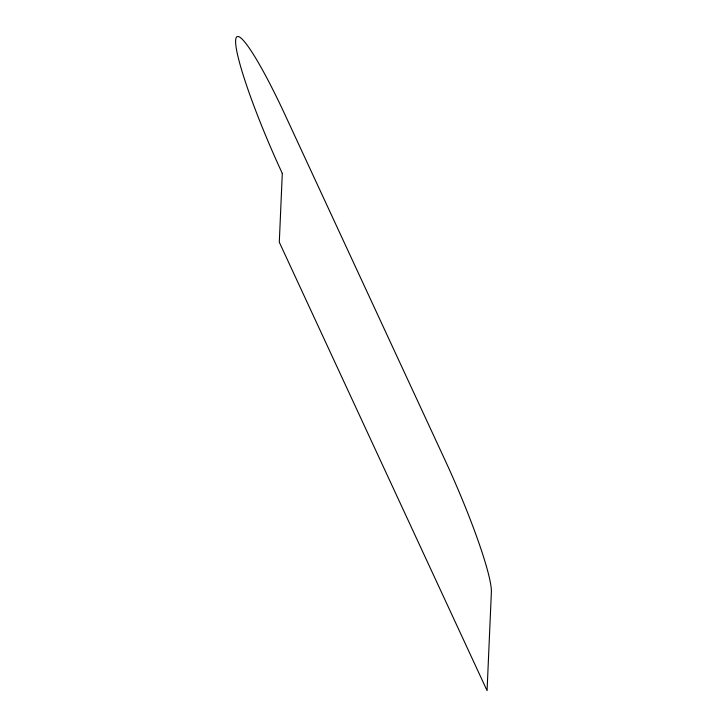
<?xml version="1.0" encoding="UTF-8"?>
<svg xmlns="http://www.w3.org/2000/svg" width="727" height="727" viewBox="0 0 727 727"><rect width="100%" height="100%" fill="white"/><g stroke="black" fill="none" stroke-linecap="round" stroke-linejoin="round"><path stroke-width="1.09" d="M282.294 173.417L279.295 242.209L487.072 690.65L491.361 592.378A117.065 13.213 66.6 0 0 444.706 459.409L284.875 114.457A117.065 13.213 66.6 0 0 235.639 40.458A117.065 13.213 66.6 0 0 282.294 173.417"/></g></svg>
